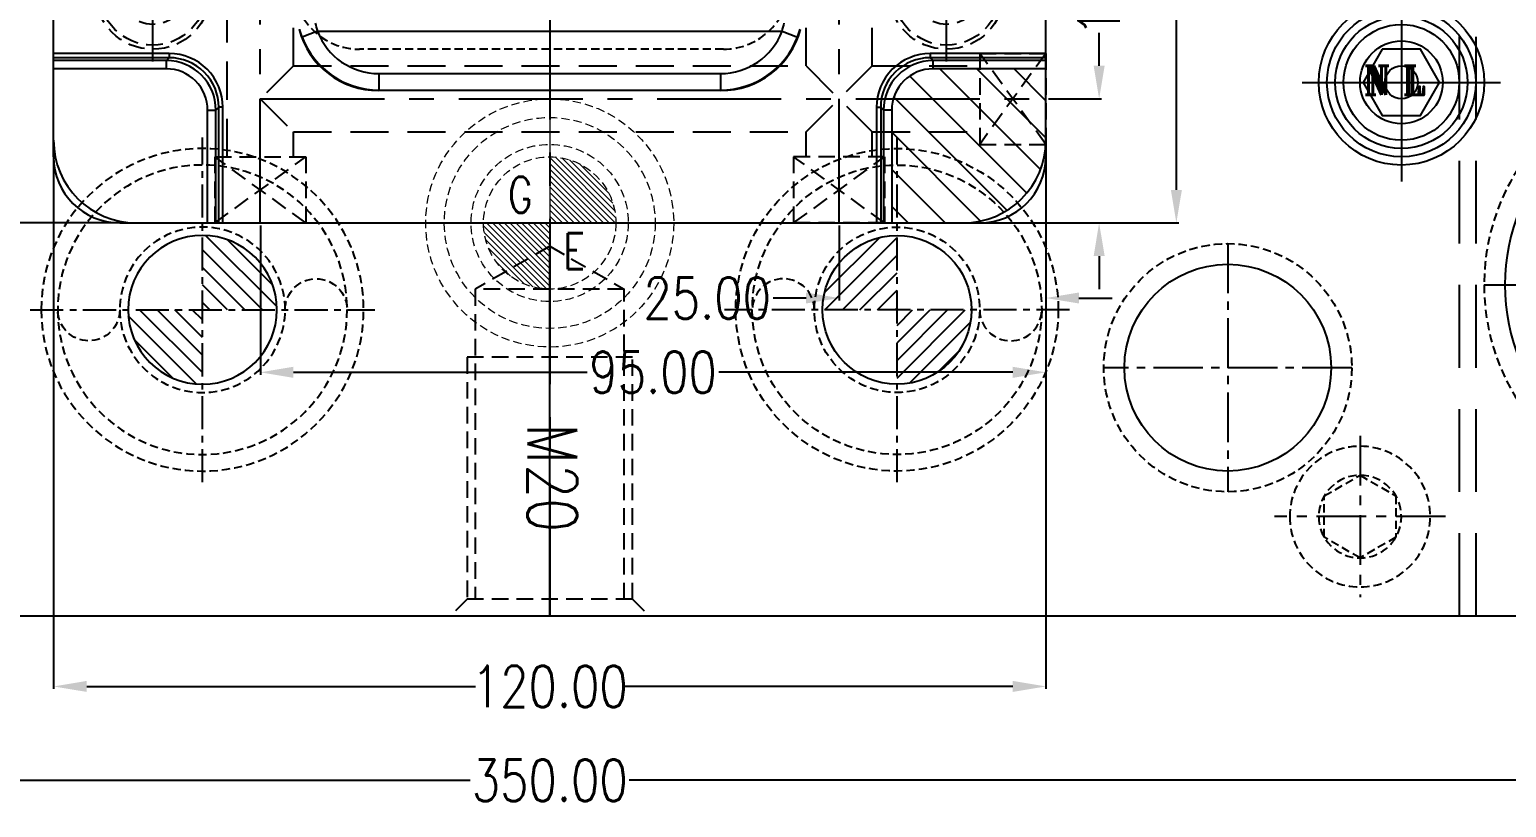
# Model space of a CAD drawing. Header units: millimetres. Extents: x 21466 to 22834, y -21631 to -20664.
# Drawn here: x 22097.1 to 22275.8, y -21153.7 to -21059.6 of the extents above; entities that cross this region are included whole.
import ezdxf

# ---------------------------------------------------------------- set-up
doc = ezdxf.new("R2010")
doc.units = ezdxf.units.MM
doc.header["$LTSCALE"] = 8
for name, pattern in [('ACAD_ISO08W100', [36, 24, -3, 6, -3]), ('CENTER', [2, 1.25, -0.25, 0.25, -0.25]), ('CENTER2', [1.125, 0.75, -0.125, 0.125, -0.125]), ('DASHED2', [9.525, 6.35, -3.175]), ('HIDDEN', [0.375, 0.25, -0.125]), ('HIDDEN2', [0.1875, 0.125, -0.0625])]:
    doc.linetypes.add(name, pattern=pattern)
doc.layers.get('DEFPOINTS').update_dxf_attribs({"color": 6})
for name, color, linetype in [('A', 7, 'Continuous'), ('Cav-cor', 30, 'Continuous'), ('cen', 1, 'CENTER'), ('CL', 1, 'Continuous'), ('GE', 214, 'Continuous'), ('Layer1', 1, 'CENTER2'), ('Layer2', 4, 'HIDDEN2'), ('m', 144, 'HIDDEN2'), ('NL', 6, 'Continuous'), ('PIN', 5, 'Continuous'), ('SCREW', 52, 'HIDDEN'), ('SPRING', 7, 'Continuous'), ('WT', 4, 'Continuous')]:
    doc.layers.add(name, color=color, linetype=linetype)
doc.layers.add('dim', color=3, linetype='Continuous', lineweight=15)
doc.styles.add('ROMANC', font='RomanC.ttf', dxfattribs={"width": 0.8, "height": 7})
doc.styles.add('ROMANS', font='ROMANS.shx', dxfattribs={"height": 5, "bigfont": 'chineset.shx'})
doc.styles.get("Standard").update_dxf_attribs({"font": 'txt.shx', "width": 0.8, "bigfont": 'chineset.shx'})
doc.dimstyles.new('ISO-25', dxfattribs={"dimtxt": 5, "dimasz": 4, "dimexe": 0.3, "dimexo": 0.3, "dimtad": 0, "dimzin": 1, "dimdsep": 46, "dimtxsty": 'Standard', "dimcen": 0, "dimclrd": 3, "dimclre": 3, "dimclrt": 3, "dimazin": 0, "dimtfac": 1, "dimtofl": 0, "dimtmove": 0, "dimatfit": 0, "dimfxl": 0, "dimarcsym": 0})

# ---------------------------------------------------------------- blocks, each defined once
blk = doc.blocks.new('*D25729')
at = {"layer": 'DEFPOINTS', "color": 0}
for p in [(21985.05, -21128.53), (22335.05, -21128.53), (22335.05, -21150.42)]:
    blk.add_point(p, dxfattribs=at)
at = {"layer": 'dim', "color": 3, "lineweight": -2}
for p, q in [((21985.05, -21128.83), (21985.05, -21150.72)), ((22335.05, -21128.83), (22335.05, -21150.72)), ((21989.05, -21150.42), (22150.42, -21150.42)), ((22331.05, -21150.42), (22169.67, -21150.42))]:
    blk.add_line(p, q, dxfattribs=at)
at = {"layer": 'dim', "color": 3}
for points in [[(21989.05, -21149.75), (21989.05, -21151.09), (21985.05, -21150.42)], [(22331.05, -21151.09), (22331.05, -21149.75), (22335.05, -21150.42)]]:
    blk.add_solid(points, dxfattribs=at)
at = {"layer": 'dim', "color": 3, "insert": (22160.05, -21150.42), "char_height": 5, "attachment_point": 5}
blk.add_mtext('350.00', dxfattribs=at)
blk = doc.blocks.new('20110317.085252')
at = {"linetype": 'HIDDEN'}
for p, q in [((12, 0), (-12, 0)), ((-10, -2), (-12, 0)), ((10, -2), (12, 0)), ((-10, -2), (10, -2)), ((-10, -2), (-10, -31.27)), ((-9, -2), (-9, -39.49)), ((9, -39.49), (9, -2)), ((10, -31.27), (10, -2)), ((-10, -31.27), (10, -31.27)), ((-9, -39.49), (9, -39.49)), ((0, -44.68), (-9, -39.49)), ((0, -44.68), (9, -39.49))]:
    blk.add_line(p, q, dxfattribs=at)
at = {"layer": 'CL', "linetype": 'ACAD_ISO08W100'}
blk.add_line((0, 0), (0, -44.68), dxfattribs=at)
at = {"insert": (-3.3, -23.28), "char_height": 6, "width": 18.2768, "attachment_point": 1, "rotation": 90}
blk.add_mtext('M20', dxfattribs=at)
blk = doc.blocks.new('10')
at = {"layer": 'cen', "ltscale": 0.6}
for p, q in [((0, 9.76), (0, -9.76)), ((-10.35, 0), (10.35, 0))]:
    blk.add_line(p, q, dxfattribs=at)
at = {"layer": 'm'}
blk.add_lwpolyline([(0, 5), (-4.33, 2.5), (-4.33, -2.5), (0, -5), (4.33, -2.5), (4.33, 2.5)], close=True, dxfattribs=at)
for radius in [8.5, 5]:
    blk.add_circle((0, 0), radius, dxfattribs=at)
blk = doc.blocks.new('20160806.171317')
at = {"layer": 'GE', "lineweight": 13}
h = blk.add_hatch(dxfattribs=at)
h.set_pattern_fill('ANSI31', color=256, scale=4, style=0)
h.set_pattern_definition([(315, (16853.24655, -20492.503), (-0.353553391, -0.353553391), [])])
h.paths.add_polyline_path([(0, 0), (0, -8, -0.414214), (-8, 0)])
h.paths.add_polyline_path([(0, 8, -0.414214), (8, 0), (0, 0)])
at = {"layer": 'GE', "linetype": 'CENTER', "lineweight": 13, "ltscale": 5}
for p, q in [((0, 18), (0, -18)), ((18, 0), (-18, 0))]:
    blk.add_line(p, q, dxfattribs=at)
at = {"layer": 'GE', "linetype": 'HIDDEN2', "lineweight": 13}
for radius in [15, 12.75, 9.5, 8]:
    blk.add_circle((0, 0), radius, dxfattribs=at)
at = {"layer": 'GE', "lineweight": 13, "style": 'ROMANS', "width": 0.75}
for s, p in [('G', (-5.03, 1.24)), ('E', (1.62, -5.58))]:
    blk.add_text(s, height=4.34, dxfattribs=at).set_placement(p)
blk = doc.blocks.new('20130710.085903')
at = {"layer": 'PIN', "linetype": 'Continuous'}
h = blk.add_hatch(dxfattribs=at)
h.set_pattern_fill('ANSI31', color=256, scale=12, style=0)
h.set_pattern_definition([(45, (2414.86, 305.4585), (-1.0606602, 1.0606602), [])])
h.paths.add_polyline_path([(0, 0), (0, 9, 0.414214), (-9, 0)])
h.paths.add_polyline_path([(9, 0), (0, 0), (0, -9, 0.414214)])
blk.add_circle((0, 0), 9, dxfattribs=at)
at = {"layer": 'SPRING', "linetype": 'CENTER', "ltscale": 0.4}
for p, q in [((0, 20.85), (0, -20.85)), ((-20.85, 0), (20.85, 0))]:
    blk.add_line(p, q, dxfattribs=at)
at = {"layer": 'SPRING', "linetype": 'HIDDEN', "ltscale": 0.5}
for radius in [19.5, 17.5, 10]:
    blk.add_circle((0, 0), radius, dxfattribs=at)
for centre, start, end in [((-13.75, 0), 0, 180), ((13.75, 0), 180, 0)]:
    blk.add_arc(centre, 3.75, start, end, dxfattribs=at)
blk = doc.blocks.new('*D25791')
at = {"layer": 'DEFPOINTS', "color": 0}
for p in [(22100.05, -21074.03), (22220.05, -21074.03), (22220.05, -21139.07)]:
    blk.add_point(p, dxfattribs=at)
at = {"layer": 'dim', "color": 3, "lineweight": -2}
for p, q in [((22100.05, -21074.33), (22100.05, -21139.37)), ((22220.05, -21074.33), (22220.05, -21139.37)), ((22104.05, -21139.07), (22151.09, -21139.07)), ((22216.05, -21139.07), (22169.01, -21139.07))]:
    blk.add_line(p, q, dxfattribs=at)
at = {"layer": 'dim', "color": 3}
for points in [[(22104.05, -21138.4), (22104.05, -21139.73), (22100.05, -21139.07)], [(22216.05, -21139.73), (22216.05, -21138.4), (22220.05, -21139.07)]]:
    blk.add_solid(points, dxfattribs=at)
at = {"layer": 'dim', "color": 3, "insert": (22160.05, -21139.07), "char_height": 5, "attachment_point": 5}
blk.add_mtext('120.00', dxfattribs=at)
blk = doc.blocks.new('*D25792')
at = {"layer": 'DEFPOINTS', "color": 0}
for p in [(21975.2, -20778.03), (22109.05, -20778.03), (22109.05, -21083.03)]:
    blk.add_point(p, dxfattribs=at)
at = {"layer": 'dim', "color": 3, "lineweight": -2}
for p, q in [((22108.75, -20778.03), (21974.9, -20778.03)), ((21975.2, -20782.03), (21975.2, -20920.91)), ((21975.2, -21079.03), (21975.2, -20940.16)), ((22108.75, -21083.03), (21974.9, -21083.03))]:
    blk.add_line(p, q, dxfattribs=at)
at = {"layer": 'dim', "color": 3}
for points in [[(21975.87, -20782.03), (21974.53, -20782.03), (21975.2, -20778.03)], [(21974.53, -21079.03), (21975.87, -21079.03), (21975.2, -21083.03)]]:
    blk.add_solid(points, dxfattribs=at)
at = {"layer": 'dim', "color": 3, "insert": (21975.2, -20930.53), "char_height": 5, "attachment_point": 5, "rotation": 90}
blk.add_mtext('305.00', dxfattribs=at)
blk = doc.blocks.new('20160811.115437')
for radius in [23.5, 17.5]:
    blk.add_circle((0, 0), radius)
at = {"layer": 'Layer1'}
for p, q in [((0, 26), (0, -26)), ((26, 0), (-26, 0))]:
    blk.add_line(p, q, dxfattribs=at)
at = {"layer": 'Layer2'}
blk.add_circle((0, 0), 26, dxfattribs=at)
blk = doc.blocks.new('cb_8')
at = {"linetype": 'HIDDEN'}
blk.add_circle((0, 0), 7, dxfattribs=at)
at = {"layer": 'SCREW', "linetype": 'CENTER2', "ltscale": 5}
for p, q in [((0, -8.5), (0, 8.5)), ((-8.5, 0), (8.5, 0))]:
    blk.add_line(p, q, dxfattribs=at)
at = {"layer": 'SCREW'}
blk.add_lwpolyline([(-1.73, 3), (-3.46, 0), (-1.73, -3), (1.73, -3), (3.46, 0), (1.73, 3)], close=True, dxfattribs=at)
for radius in [6.5, 4]:
    blk.add_circle((0, 0), radius, dxfattribs=at)
at = {"layer": 'dim', "style": 'ROMANC', "width": 0.8}
blk.add_text('M 8', height=4.186, dxfattribs=at).set_placement((-5.2, -1.86))
blk = doc.blocks.new('20150513.114825')
at = {"layer": 'WT', "color": 125, "linetype": 'HIDDEN'}
for p, q in [((-5.5, 8), (5.5, 8)), ((5.5, 8), (-5.5, 0)), ((-5.5, 8), (5.5, 0)), ((-5.5, 0), (-5.5, 8)), ((5.5, 0), (5.5, 8)), ((-5.5, 0), (5.5, 0))]:
    blk.add_line(p, q, dxfattribs=at)
blk = doc.blocks.new('*D27011')
at = {"layer": 'DEFPOINTS', "color": 0}
for p in [(22220.05, -21068.03), (22226.49, -21068.03), (22210.05, -21083.03)]:
    blk.add_point(p, dxfattribs=at)
at = {"layer": 'dim', "color": 3, "lineweight": -2}
for p, q in [((22226.49, -21064.03), (22226.49, -21060.03)), ((22220.35, -21068.03), (22226.79, -21068.03)), ((22210.35, -21083.03), (22226.79, -21083.03)), ((22226.49, -21087.03), (22226.49, -21091.03))]:
    blk.add_line(p, q, dxfattribs=at)
at = {"layer": 'dim', "color": 3}
for points in [[(22225.83, -21064.03), (22227.16, -21064.03), (22226.49, -21068.03)], [(22227.16, -21087.03), (22225.83, -21087.03), (22226.49, -21083.03)]]:
    blk.add_solid(points, dxfattribs=at)
at = {"layer": 'dim', "color": 3, "insert": (22226.49, -21052.74), "char_height": 5, "attachment_point": 5, "rotation": 90}
blk.add_mtext('15.00', dxfattribs=at)
blk = doc.blocks.new('*D27012')
at = {"layer": 'DEFPOINTS', "color": 0}
for p in [(22220.05, -20793.03), (22235.83, -20793.03), (22210.05, -21083.03)]:
    blk.add_point(p, dxfattribs=at)
at = {"layer": 'dim', "color": 3, "lineweight": -2}
for p, q in [((22220.35, -20793.03), (22236.13, -20793.03)), ((22235.83, -20797.03), (22235.83, -20928.41)), ((22235.83, -21079.03), (22235.83, -20947.66)), ((22210.35, -21083.03), (22236.13, -21083.03))]:
    blk.add_line(p, q, dxfattribs=at)
at = {"layer": 'dim', "color": 3}
for points in [[(22236.5, -20797.03), (22235.17, -20797.03), (22235.83, -20793.03)], [(22235.17, -21079.03), (22236.5, -21079.03), (22235.83, -21083.03)]]:
    blk.add_solid(points, dxfattribs=at)
at = {"layer": 'dim', "color": 3, "insert": (22235.83, -20938.03), "char_height": 5, "attachment_point": 5, "rotation": 90}
blk.add_mtext('290.00', dxfattribs=at)
blk = doc.blocks.new('*D27013')
at = {"layer": 'DEFPOINTS', "color": 0}
for p in [(22220.05, -21073.03), (22195.05, -21083.03), (22195.05, -21092.11)]:
    blk.add_point(p, dxfattribs=at)
at = {"layer": 'dim', "color": 3, "lineweight": -2}
for p, q in [((22220.05, -21073.33), (22220.05, -21092.41)), ((22195.05, -21083.33), (22195.05, -21092.41)), ((22191.05, -21092.11), (22187.05, -21092.11)), ((22224.05, -21092.11), (22228.05, -21092.11))]:
    blk.add_line(p, q, dxfattribs=at)
at = {"layer": 'dim', "color": 3}
for points in [[(22191.05, -21092.77), (22191.05, -21091.44), (22195.05, -21092.11)], [(22224.05, -21091.44), (22224.05, -21092.77), (22220.05, -21092.11)]]:
    blk.add_solid(points, dxfattribs=at)
at = {"layer": 'dim', "color": 3, "insert": (22179.09, -21092.11), "char_height": 5, "attachment_point": 5}
blk.add_mtext('25.00', dxfattribs=at)
blk = doc.blocks.new('*D27014')
at = {"layer": 'DEFPOINTS', "color": 0}
for p in [(22220.05, -21073.03), (22125.05, -21083.03), (22220.05, -21101.09)]:
    blk.add_point(p, dxfattribs=at)
at = {"layer": 'dim', "color": 3, "lineweight": -2}
for p, q in [((22220.05, -21073.33), (22220.05, -21101.39)), ((22125.05, -21083.33), (22125.05, -21101.39)), ((22129.05, -21101.09), (22164.59, -21101.09)), ((22216.05, -21101.09), (22180.51, -21101.09))]:
    blk.add_line(p, q, dxfattribs=at)
at = {"layer": 'dim', "color": 3}
for points in [[(22129.05, -21100.42), (22129.05, -21101.76), (22125.05, -21101.09)], [(22216.05, -21101.76), (22216.05, -21100.42), (22220.05, -21101.09)]]:
    blk.add_solid(points, dxfattribs=at)
at = {"layer": 'dim', "color": 3, "insert": (22172.55, -21101.09), "char_height": 5, "attachment_point": 5}
blk.add_mtext('95.00', dxfattribs=at)
blk = doc.blocks.new('20160917.100715')
at = {"layer": 'NL'}
for radius in [10, 9]:
    blk.add_circle((0, 0), radius, dxfattribs=at)
at = {"layer": 'SCREW', "linetype": 'CENTER', "ltscale": 5}
for p, q in [((0, 12), (0, -12)), ((-12, 0), (12, 0))]:
    blk.add_line(p, q, dxfattribs=at)
at = {"layer": 'SCREW', "linetype": 'Continuous'}
blk.add_lwpolyline([(-2.31, 4), (-4.62, 0), (-2.31, -4), (2.31, -4), (4.62, 0), (2.31, 4)], close=True, dxfattribs=at)
for radius in [8, 7]:
    blk.add_circle((0, 0), radius, dxfattribs=at)
at = {"layer": 'SCREW', "linetype": 'DASHED2'}
blk.add_circle((0, 0), 5, dxfattribs=at)
at = {"layer": 'dim', "color": 6, "style": 'ROMANC', "width": 0.8}
blk.add_text('N L', height=3.528, dxfattribs=at).set_placement((-4.07, -1.53))
blk = doc.blocks.new('20160917.102012')
at = {"layer": 'NL'}
for radius in [10, 2]:
    blk.add_circle((0, 0), radius, dxfattribs=at)
at = {"layer": 'SCREW', "linetype": 'CENTER', "ltscale": 5}
for p, q in [((0, -12), (0, 12)), ((-12, 0), (12, 0))]:
    blk.add_line(p, q, dxfattribs=at)
at = {"layer": 'dim', "color": 6, "style": 'ROMANC', "width": 0.8}
blk.add_text('N L', height=3.528, rotation=90, dxfattribs=at).set_placement((1.53, -4.57))

msp = doc.modelspace()

# ---------------------------------------------------------------- hatches: boundary and pattern name
at = {"layer": 'Cav-cor'}
h = msp.add_hatch(dxfattribs=at)
h.set_pattern_fill('ANSI31', color=241, angle=90, style=0)
h.set_pattern_definition([(135, (54.9424, -560.0044), (-2.24506403, -2.24506403), [])])
h.paths.add_polyline_path([(22210.048, -21083.032, 0.4142136), (22220.048, -21073.032), (22220.048, -21064.4), (22206.409, -21064.401, 0.4145067), (22201.416, -21069.394), (22201.416, -21083.032)])

# ---------------------------------------------------------------- linework, layer by layer
at = {"color": 8, "linetype": 'HIDDEN', "ltscale": 5}
for p, q in [((22270.048, -20730.532), (22270.048, -21130.532)), ((22272.048, -20730.532), (22272.048, -21130.532))]:
    msp.add_line(p, q, dxfattribs=at)
msp.add_line((21987.048, -21130.532), (22333.048, -21130.532))
at = {"linetype": 'HIDDEN2'}
msp.add_lwpolyline([(22129.048, -21054.032), (22129.048, -21040.032, -0.4142136), (22137.048, -21032.032), (22181.048, -21032.032, -0.4142136), (22189.048, -21040.032), (22189.048, -21054.032, -0.4142136), (22181.048, -21062.032), (22137.048, -21062.032, -0.4142136)], format="xyb", close=True, dxfattribs=at)
msp.add_circle((22242.048, -21100.532), 12.5)
at = {"layer": 'Cav-cor', "color": 241}
for p, q in [((22100.048, -21075.032), (22100.048, -20786.032)), ((22220.048, -21075.032), (22220.048, -20786.032)), ((22131.95, -21059.849), (22130.089, -21060.558)), ((22131.95, -21059.849), (22188.146, -21059.849)), ((22188.146, -21059.849), (22190.007, -21060.558)), ((22114.031, -21062.558), (22100.048, -21062.558)), ((22114.031, -21063.057), (22100.048, -21063.057)), ((22113.687, -21063.402), (22100.048, -21063.402)), ((22113.687, -21063.402), (22114.031, -21063.057)), ((22113.687, -21064.4), (22113.687, -21063.402)), ((22114.031, -21062.558), (22114.031, -21063.057)), ((22220.048, -21062.558), (22206.065, -21062.558)), ((22206.065, -21062.558), (22206.065, -21063.057)), ((22220.048, -21063.057), (22206.065, -21063.057)), ((22206.409, -21063.402), (22206.065, -21063.057)), ((22220.048, -21063.402), (22206.409, -21063.402)), ((22206.409, -21064.4), (22206.409, -21063.402)), ((22113.687, -21064.4), (22100.048, -21064.4)), ((22139.398, -21064.981), (22180.698, -21064.981)), ((22139.398, -21064.981), (22139.398, -21066.973)), ((22180.698, -21064.981), (22180.698, -21066.973)), ((22220.048, -21064.4), (22206.409, -21064.4)), ((22139.398, -21066.973), (22139.352, -21067.032)), ((22180.744, -21067.032), (22139.352, -21067.032)), ((22139.398, -21066.973), (22180.698, -21066.973)), ((22180.744, -21067.032), (22180.698, -21066.973)), ((22118.68, -21069.394), (22119.678, -21069.394)), ((22118.68, -21083.032), (22118.68, -21069.394)), ((22119.678, -21069.394), (22120.023, -21069.049)), ((22119.678, -21083.032), (22119.678, -21069.394)), ((22120.522, -21069.049), (22120.023, -21069.049)), ((22120.023, -21083.032), (22120.023, -21069.049)), ((22120.522, -21083.032), (22120.522, -21069.049)), ((22199.574, -21069.049), (22200.073, -21069.049)), ((22199.574, -21069.049), (22199.574, -21083.032)), ((22200.418, -21069.394), (22200.073, -21069.049)), ((22200.073, -21069.049), (22200.073, -21083.032)), ((22201.416, -21069.394), (22200.418, -21069.394)), ((22200.418, -21069.394), (22200.418, -21083.032)), ((22201.416, -21069.394), (22201.416, -21083.032)), ((22108.048, -21083.032), (22212.048, -21083.032))]:
    msp.add_line(p, q, dxfattribs=at)
for centre, radius, start, end in [((22140.052, -21056.753), 10.664, 195.44607, 200.90499), ((22144.232, -21056.111), 12.838, 192.47482, 196.92989), ((22139.391, -21057.02), 7.961, 200.81925, 270.046), ((22180.705, -21057.02), 7.961, 269.954, 339.18075), ((22175.864, -21056.111), 12.838, 343.07011, 347.52518), ((22180.044, -21056.753), 10.664, 339.09501, 344.55393), ((22139.404, -21057.003), 9.97, 200.88955, 269.9611), ((22180.691, -21057.002), 9.971, 270.04084, 339.10861), ((22113.686, -21069.394), 5.992, 0.00697, 89.99303), ((22114.035, -21069.046), 6.488, 359.97163, 90.02823), ((22114.036, -21069.044), 5.987, 359.95352, 90.04648), ((22206.061, -21069.046), 6.488, 89.97163, 180.02823), ((22206.06, -21069.044), 5.987, 89.95352, 180.04648), ((22206.41, -21069.394), 5.992, 90.00697, 179.99303), ((22113.689, -21069.391), 4.991, 359.97133, 90.02867), ((22206.407, -21069.391), 4.991, 89.97133, 180.02867), ((22110.048, -21073.032), 10, 180, 270), ((22210.048, -21073.032), 10, 270, 0), ((22108.048, -21075.032), 8, 180, 270), ((22212.048, -21075.032), 8, 270, 0)]:
    msp.add_arc(centre, radius, start, end, dxfattribs=at)
for centre, major_axis in [((22139.411, -21056.994), (6.125, 7.982)), ((22180.685, -21056.994), (-6.125, 7.982))]:
    msp.add_ellipse(centre, major_axis=major_axis, ratio=0.9939744, start_param=-3.7931745, end_param=-2.4900108, dxfattribs=at)
at = {"layer": 'CL', "color": 7, "linetype": 'CENTER', "ltscale": 2}
msp.add_line((22160.048, -20730.532), (22160.048, -21130.532), dxfattribs=at)
at = {"layer": 'Layer1'}
for p, q in [((22242.048, -21085.532), (22242.048, -21115.532)), ((22257.048, -21100.532), (22227.048, -21100.532))]:
    msp.add_line(p, q, dxfattribs=at)
at = {"layer": 'Layer2'}
msp.add_circle((22242.048, -21100.532), 15, dxfattribs=at)
at = {"layer": 'WT', "color": 125, "linetype": 'HIDDEN', "ltscale": 2.3}
for p, q in [((22129.048, -21064.032), (22129.048, -20953.532)), ((22191.048, -21064.032), (22191.048, -20953.532)), ((22121.048, -21075.032), (22121.048, -20959.532)), ((22199.048, -21064.032), (22199.048, -20959.532)), ((22129.048, -21064.032), (22125.048, -21068.032)), ((22129.048, -21064.032), (22191.048, -21064.032)), ((22191.048, -21072.032), (22199.048, -21064.032)), ((22191.048, -21064.032), (22199.048, -21072.032)), ((22199.048, -21064.032), (22212.048, -21064.032)), ((22125.048, -21068.032), (22129.048, -21072.032)), ((22129.048, -21072.032), (22191.048, -21072.032)), ((22129.048, -21075.032), (22129.048, -21072.032)), ((22191.048, -21075.032), (22191.048, -21072.032)), ((22199.048, -21075.032), (22199.048, -21072.032)), ((22199.048, -21072.032), (22212.048, -21072.032))]:
    msp.add_line(p, q, dxfattribs=at)
at = {"layer": 'WT', "color": 125, "linetype": 'CENTER', "ltscale": 1.5}
for p, q in [((22125.048, -21083.032), (22125.048, -20955.532)), ((22195.048, -21083.032), (22195.048, -20955.532)), ((22125.048, -21068.032), (22220.048, -21068.032))]:
    msp.add_line(p, q, dxfattribs=at)

# ---------------------------------------------------------------- block references
msp.add_blockref('20160917.100715', (22263.048, -21066.032))
for name, p, rotation in [('20160917.102012', (22263.048, -21066.032), -90.00000000000001), ('20110317.085252', (22160.048, -21130.532), 180)]:
    msp.add_blockref(name, p, dxfattribs=dict(rotation=rotation))
at = {"layer": 'A', "xscale": -1}
msp.add_blockref('20160811.115437', (22299.048, -21090.532), dxfattribs=at)
at = {"layer": 'dim', "xscale": -1}
msp.add_blockref('10', (22258.048, -21118.532), dxfattribs=at)
at = {"layer": 'GE'}
msp.add_blockref('20160806.171317', (22160.048, -21083.032), dxfattribs=at)
at = {"layer": 'SCREW'}
for p in [(22112.048, -21055.032), (22208.048, -21055.032)]:
    msp.add_blockref('cb_8', p, dxfattribs=at)
at = {"layer": 'SPRING', "xscale": -1, "rotation": -180}
msp.add_blockref('20130710.085903', (22118.048, -21093.532), dxfattribs=at)
at = {"layer": 'SPRING', "rotation": 180}
msp.add_blockref('20130710.085903', (22202.048, -21093.532), dxfattribs=at)
at = {"layer": 'WT', "color": 125, "linetype": 'HIDDEN', "ltscale": 2.3}
for p, rotation in [((22212.048, -21068.032), -90), ((22195.048, -21075.032), -180)]:
    msp.add_blockref('20150513.114825', p, dxfattribs=dict(at, rotation=rotation))
at = {"layer": 'WT', "color": 125, "linetype": 'HIDDEN', "ltscale": 2.3, "xscale": -0.9999999999999996, "rotation": 180}
msp.add_blockref('20150513.114825', (22125.048, -21075.032), dxfattribs=at)

# ---------------------------------------------------------------- dimensions: what is measured, and where the dimension line sits
at = {"layer": 'dim'}
for base, p1, p2, picture, middle in [((21975.2, -20778.032), (22109.048, -21083.032), (22109.048, -20778.032), '*D25792', (21975.2, -20930.532)), ((22235.833, -20793.032), (22210.048, -21083.032), (22220.048, -20793.032), '*D27012', (22235.833, -20938.032)), ((22226.495, -21068.032), (22210.048, -21083.032), (22220.048, -21068.032), '*D27011', (22226.495, -21052.741))]:
    dim = msp.add_linear_dim(base=base, p1=p1, p2=p2, angle=90, dimstyle='ISO-25', dxfattribs=at)
    dim.commit()
    dim.dimension.update_dxf_attribs({"geometry": picture, "text_midpoint": middle})
for base, p1, p2, picture, middle in [((22220.048, -21139.066), (22100.048, -21074.032), (22220.048, -21074.032), '*D25791', (22160.048, -21139.066)), ((22220.048, -21101.09), (22125.048, -21083.032), (22220.048, -21073.032), '*D27014', (22172.548, -21101.09)), ((22195.048, -21092.107), (22220.048, -21073.032), (22195.048, -21083.032), '*D27013', (22179.09, -21092.107))]:
    dim = msp.add_linear_dim(base=base, p1=p1, p2=p2, dimstyle='ISO-25', dxfattribs=at)
    dim.commit()
    dim.dimension.update_dxf_attribs({"geometry": picture, "text_midpoint": middle})
dim = msp.add_linear_dim(base=(22335.048, -21150.418), p1=(21985.048, -21128.532), p2=(22335.048, -21128.532), dimstyle='ISO-25', dxfattribs=at)
dim.commit()
dim.dimension.update_dxf_attribs({"geometry": '*D25729', "text_midpoint": (22160.048, -21150.418), "dimtype": 160})

doc.saveas('drawing.dxf')
